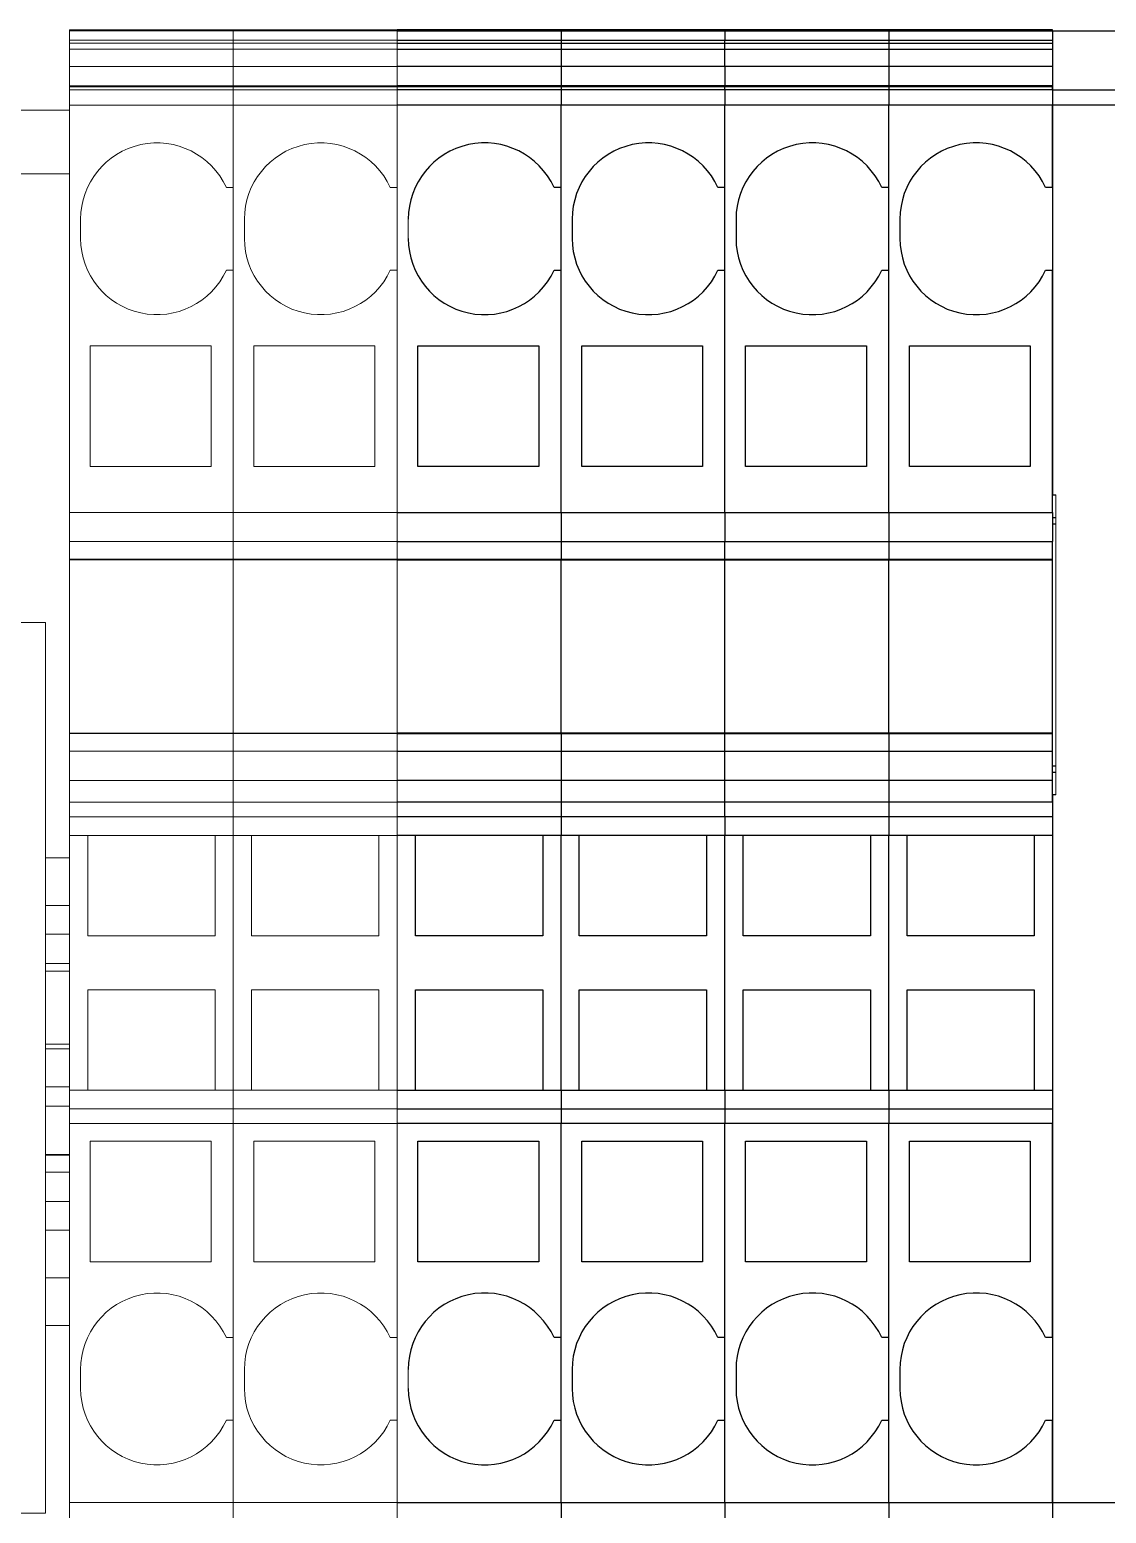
# Model space of a CAD drawing. Extents: x 4137 to 28680, y 2446 to 6814.
# Drawn here: x 10913.88 to 10947.72, y 4885.59 to 4932.22 of the extents above; entities that cross this region are included whole.
import ezdxf

# ---------------------------------------------------------------- set-up
doc = ezdxf.new("R2010")
doc.units = 0
doc.header["$LTSCALE"] = 0.5
doc.layers.get('0').update_dxf_attribs({"linetype": 'CONTINUOUS'})
doc.layers.add('ARCEER', color=3, linetype='CONTINUOUS')

msp = doc.modelspace()

# ---------------------------------------------------------------- linework, layer by layer
at = {"color": 7, "linetype": 'Continuous', "lineweight": 15}
for p, q in [((10920.277, 4932.225), (10915.127, 4932.225)), ((10915.127, 4932.225), (10915.127, 4932.201)), ((10920.277, 4932.225), (10915.127, 4932.225)), ((10915.127, 4932.225), (10915.127, 4932.201)), ((10920.277, 4932.201), (10915.127, 4932.201)), ((10915.127, 4932.201), (10915.127, 4932.191)), ((10920.277, 4932.201), (10915.127, 4932.201)), ((10915.127, 4932.201), (10915.127, 4932.191)), ((10915.127, 4932.191), (10920.277, 4932.191)), ((10915.127, 4932.191), (10915.127, 4931.894)), ((10915.127, 4932.191), (10920.277, 4932.191)), ((10915.127, 4932.191), (10915.127, 4931.894)), ((10925.427, 4932.225), (10920.277, 4932.225)), ((10920.277, 4932.225), (10920.277, 4932.201)), ((10925.427, 4932.225), (10920.277, 4932.225)), ((10920.277, 4932.225), (10920.277, 4932.201)), ((10925.427, 4932.201), (10920.277, 4932.201)), ((10920.277, 4932.201), (10920.277, 4932.191)), ((10925.427, 4932.201), (10920.277, 4932.201)), ((10920.277, 4932.201), (10920.277, 4932.191)), ((10920.277, 4932.191), (10925.427, 4932.191)), ((10920.277, 4932.191), (10920.277, 4931.894)), ((10920.277, 4932.191), (10925.427, 4932.191)), ((10920.277, 4932.191), (10920.277, 4931.894)), ((10925.427, 4932.201), (10925.427, 4932.225)), ((10925.427, 4932.201), (10925.427, 4932.225)), ((10925.427, 4932.191), (10925.427, 4932.201)), ((10925.427, 4932.191), (10925.427, 4932.201)), ((10925.427, 4932.191), (10925.427, 4931.894)), ((10925.427, 4932.191), (10925.427, 4931.894)), ((10915.127, 4931.894), (10920.277, 4931.894)), ((10915.127, 4931.894), (10915.127, 4931.803)), ((10915.127, 4931.894), (10920.277, 4931.894)), ((10915.127, 4931.894), (10915.127, 4931.803)), ((10915.127, 4931.803), (10920.277, 4931.803)), ((10915.127, 4931.803), (10915.127, 4931.614)), ((10915.127, 4931.803), (10920.277, 4931.803)), ((10915.127, 4931.803), (10915.127, 4931.614)), ((10915.127, 4931.614), (10920.277, 4931.614)), ((10915.127, 4931.614), (10915.127, 4931.072)), ((10915.127, 4931.614), (10920.277, 4931.614)), ((10915.127, 4931.614), (10915.127, 4931.072)), ((10920.277, 4931.894), (10925.427, 4931.894)), ((10920.277, 4931.894), (10920.277, 4931.803)), ((10920.277, 4931.894), (10925.427, 4931.894)), ((10920.277, 4931.894), (10920.277, 4931.803)), ((10920.277, 4931.803), (10925.427, 4931.803)), ((10920.277, 4931.803), (10920.277, 4931.614)), ((10920.277, 4931.803), (10925.427, 4931.803)), ((10920.277, 4931.803), (10920.277, 4931.614)), ((10920.277, 4931.614), (10925.427, 4931.614)), ((10920.277, 4931.614), (10920.277, 4931.072)), ((10920.277, 4931.614), (10925.427, 4931.614)), ((10920.277, 4931.614), (10920.277, 4931.072)), ((10925.427, 4931.803), (10925.427, 4931.894)), ((10925.427, 4931.803), (10925.427, 4931.894)), ((10925.427, 4931.614), (10925.427, 4931.803)), ((10925.427, 4931.614), (10925.427, 4931.803)), ((10925.427, 4931.072), (10925.427, 4931.614)), ((10925.427, 4931.072), (10925.427, 4931.614)), ((10920.277, 4931.072), (10915.127, 4931.072)), ((10915.127, 4931.072), (10915.127, 4930.459)), ((10920.277, 4931.072), (10915.127, 4931.072)), ((10915.127, 4931.072), (10915.127, 4930.459)), ((10925.427, 4931.072), (10920.277, 4931.072)), ((10920.277, 4931.072), (10920.277, 4930.459)), ((10925.427, 4931.072), (10920.277, 4931.072)), ((10920.277, 4931.072), (10920.277, 4930.459)), ((10925.427, 4931.072), (10925.427, 4930.459)), ((10925.427, 4931.072), (10925.427, 4930.459)), ((10920.277, 4930.459), (10915.127, 4930.459)), ((10915.127, 4930.442), (10915.127, 4930.459)), ((10920.277, 4930.459), (10915.127, 4930.459)), ((10915.127, 4930.442), (10915.127, 4930.459)), ((10920.277, 4930.442), (10915.127, 4930.442)), ((10915.127, 4930.442), (10915.127, 4930.429)), ((10920.277, 4930.442), (10915.127, 4930.442)), ((10915.127, 4930.442), (10915.127, 4930.429)), ((10920.277, 4930.429), (10915.127, 4930.429)), ((10915.127, 4930.429), (10915.127, 4930.33)), ((10920.277, 4930.429), (10915.127, 4930.429)), ((10915.127, 4930.429), (10915.127, 4930.33)), ((10920.277, 4930.33), (10915.127, 4930.33)), ((10915.127, 4930.33), (10915.127, 4929.847)), ((10920.277, 4930.33), (10915.127, 4930.33)), ((10915.127, 4930.33), (10915.127, 4929.847)), ((10925.427, 4930.459), (10920.277, 4930.459)), ((10920.277, 4930.442), (10920.277, 4930.459)), ((10925.427, 4930.459), (10920.277, 4930.459)), ((10920.277, 4930.442), (10920.277, 4930.459)), ((10925.427, 4930.442), (10920.277, 4930.442)), ((10920.277, 4930.442), (10920.277, 4930.429)), ((10925.427, 4930.442), (10920.277, 4930.442)), ((10920.277, 4930.442), (10920.277, 4930.429)), ((10925.427, 4930.429), (10920.277, 4930.429)), ((10920.277, 4930.429), (10920.277, 4930.33)), ((10925.427, 4930.429), (10920.277, 4930.429)), ((10920.277, 4930.429), (10920.277, 4930.33)), ((10925.427, 4930.33), (10920.277, 4930.33)), ((10920.277, 4930.33), (10920.277, 4929.847)), ((10925.427, 4930.33), (10920.277, 4930.33)), ((10920.277, 4930.33), (10920.277, 4929.847)), ((10925.427, 4930.442), (10925.427, 4930.459)), ((10925.427, 4930.442), (10925.427, 4930.459)), ((10925.427, 4930.429), (10925.427, 4930.442)), ((10925.427, 4930.429), (10925.427, 4930.442)), ((10925.427, 4930.33), (10925.427, 4930.429)), ((10925.427, 4930.33), (10925.427, 4930.429)), ((10925.427, 4930.33), (10925.427, 4929.847)), ((10925.427, 4930.33), (10925.427, 4929.847)), ((10915.127, 4917.053), (10915.127, 4929.847)), ((10920.277, 4929.847), (10915.127, 4929.847)), ((10915.127, 4917.053), (10915.127, 4929.847)), ((10920.277, 4929.847), (10915.127, 4929.847)), ((10920.277, 4917.053), (10920.277, 4929.847)), ((10925.427, 4929.847), (10920.277, 4929.847)), ((10920.277, 4927.266), (10920.277, 4929.847)), ((10920.277, 4917.053), (10920.277, 4929.847)), ((10925.427, 4929.847), (10920.277, 4929.847)), ((10920.277, 4927.266), (10920.277, 4929.847)), ((10925.427, 4927.266), (10925.427, 4929.847)), ((10925.427, 4917.053), (10925.427, 4929.847)), ((10925.427, 4927.266), (10925.427, 4929.847)), ((10925.427, 4917.053), (10925.427, 4929.847)), ((10905.627, 4929.691), (10915.127, 4929.691)), ((10905.627, 4929.691), (10915.127, 4929.691)), ((10905.627, 4927.691), (10915.127, 4927.691)), ((10905.627, 4927.691), (10915.127, 4927.691)), ((10920.277, 4927.266), (10920.058, 4927.266)), ((10920.277, 4927.266), (10920.058, 4927.266)), ((10925.427, 4927.266), (10925.208, 4927.266)), ((10925.427, 4927.266), (10925.208, 4927.266)), ((10915.477, 4926.266), (10915.477, 4925.666)), ((10915.477, 4926.266), (10915.477, 4925.666)), ((10920.627, 4926.266), (10920.627, 4925.666)), ((10920.627, 4926.266), (10920.627, 4925.666)), ((10925.777, 4926.266), (10925.777, 4925.666)), ((10925.777, 4926.266), (10925.777, 4925.666)), ((10920.058, 4924.666), (10920.277, 4924.666)), ((10920.058, 4924.666), (10920.277, 4924.666)), ((10920.277, 4917.053), (10920.277, 4924.666)), ((10920.277, 4917.053), (10920.277, 4924.666)), ((10925.208, 4924.666), (10925.427, 4924.666)), ((10925.208, 4924.666), (10925.427, 4924.666)), ((10925.427, 4917.053), (10925.427, 4924.666)), ((10925.427, 4917.053), (10925.427, 4924.666)), ((10915.777, 4918.491), (10915.777, 4922.291)), ((10915.777, 4922.291), (10919.577, 4922.291)), ((10915.777, 4918.491), (10915.777, 4922.291)), ((10915.777, 4922.291), (10919.577, 4922.291)), ((10919.577, 4922.291), (10919.577, 4918.491)), ((10919.577, 4922.291), (10919.577, 4918.491)), ((10920.927, 4918.491), (10920.927, 4922.291)), ((10920.927, 4922.291), (10924.727, 4922.291)), ((10920.927, 4918.491), (10920.927, 4922.291)), ((10920.927, 4922.291), (10924.727, 4922.291)), ((10924.727, 4922.291), (10924.727, 4918.491)), ((10924.727, 4922.291), (10924.727, 4918.491)), ((10919.577, 4918.491), (10915.777, 4918.491)), ((10919.577, 4918.491), (10915.777, 4918.491)), ((10924.727, 4918.491), (10920.927, 4918.491)), ((10924.727, 4918.491), (10920.927, 4918.491)), ((10946.127, 4917.609), (10946.127, 4908.172)), ((10946.127, 4917.609), (10946.127, 4908.172)), ((10915.127, 4917.053), (10920.277, 4917.053)), ((10915.127, 4917.053), (10915.127, 4916.138)), ((10915.127, 4917.053), (10920.277, 4917.053)), ((10915.127, 4917.053), (10915.127, 4916.138)), ((10920.277, 4917.053), (10925.427, 4917.053)), ((10920.277, 4917.053), (10920.277, 4916.138)), ((10920.277, 4917.053), (10925.427, 4917.053)), ((10920.277, 4917.053), (10920.277, 4916.138)), ((10925.427, 4917.053), (10925.427, 4916.138)), ((10925.427, 4917.053), (10925.427, 4916.138)), ((10915.127, 4916.138), (10920.277, 4916.138)), ((10915.127, 4916.138), (10915.127, 4915.58)), ((10915.127, 4916.138), (10920.277, 4916.138)), ((10915.127, 4916.138), (10915.127, 4915.58)), ((10920.277, 4916.138), (10925.427, 4916.138)), ((10920.277, 4916.138), (10920.277, 4915.58)), ((10920.277, 4916.138), (10925.427, 4916.138)), ((10920.277, 4916.138), (10920.277, 4915.58)), ((10925.427, 4915.58), (10925.427, 4916.138)), ((10925.427, 4915.58), (10925.427, 4916.138)), ((10915.127, 4915.58), (10920.277, 4915.58)), ((10915.127, 4915.58), (10915.127, 4915.566)), ((10915.127, 4915.58), (10920.277, 4915.58)), ((10915.127, 4915.58), (10915.127, 4915.566)), ((10915.127, 4915.566), (10920.277, 4915.566)), ((10915.127, 4910.116), (10915.127, 4915.566)), ((10915.127, 4915.566), (10920.277, 4915.566)), ((10915.127, 4910.116), (10915.127, 4915.566)), ((10920.277, 4915.58), (10925.427, 4915.58)), ((10920.277, 4915.58), (10920.277, 4915.566)), ((10920.277, 4915.58), (10925.427, 4915.58)), ((10920.277, 4915.58), (10920.277, 4915.566)), ((10920.277, 4915.566), (10925.427, 4915.566)), ((10920.277, 4910.116), (10920.277, 4915.566)), ((10920.277, 4915.566), (10925.427, 4915.566)), ((10920.277, 4910.116), (10920.277, 4915.566)), ((10925.427, 4915.566), (10925.427, 4915.58)), ((10925.427, 4915.566), (10925.427, 4915.58)), ((10925.427, 4910.116), (10925.427, 4915.566)), ((10925.427, 4910.116), (10925.427, 4915.566)), ((10914.377, 4913.591), (10906.377, 4913.591)), ((10914.377, 4913.591), (10906.377, 4913.591)), ((10914.377, 4885.591), (10914.377, 4913.591)), ((10914.377, 4885.591), (10914.377, 4913.591)), ((10920.277, 4910.116), (10915.127, 4910.116)), ((10915.127, 4910.116), (10915.127, 4910.101)), ((10920.277, 4910.116), (10915.127, 4910.116)), ((10915.127, 4910.116), (10915.127, 4910.101)), ((10915.127, 4910.101), (10920.277, 4910.101)), ((10915.127, 4910.101), (10915.127, 4909.544)), ((10915.127, 4910.101), (10920.277, 4910.101)), ((10915.127, 4910.101), (10915.127, 4909.544)), ((10925.427, 4910.116), (10920.277, 4910.116)), ((10920.277, 4910.116), (10920.277, 4910.101)), ((10925.427, 4910.116), (10920.277, 4910.116)), ((10920.277, 4910.116), (10920.277, 4910.101)), ((10920.277, 4910.101), (10925.427, 4910.101)), ((10920.277, 4910.101), (10920.277, 4909.544)), ((10920.277, 4910.101), (10925.427, 4910.101)), ((10920.277, 4910.101), (10920.277, 4909.544)), ((10925.427, 4910.101), (10925.427, 4910.116)), ((10925.427, 4910.101), (10925.427, 4910.116)), ((10925.427, 4909.544), (10925.427, 4910.101)), ((10925.427, 4909.544), (10925.427, 4910.101)), ((10915.127, 4909.544), (10920.277, 4909.544)), ((10915.127, 4909.544), (10915.127, 4908.628)), ((10915.127, 4909.544), (10920.277, 4909.544)), ((10915.127, 4909.544), (10915.127, 4908.628)), ((10920.277, 4909.544), (10925.427, 4909.544)), ((10920.277, 4909.544), (10920.277, 4908.628)), ((10920.277, 4909.544), (10925.427, 4909.544)), ((10920.277, 4909.544), (10920.277, 4908.628)), ((10925.427, 4908.628), (10925.427, 4909.544)), ((10925.427, 4908.628), (10925.427, 4909.544)), ((10920.277, 4908.628), (10915.127, 4908.628)), ((10915.127, 4908.628), (10915.127, 4907.941)), ((10920.277, 4908.628), (10915.127, 4908.628)), ((10915.127, 4908.628), (10915.127, 4907.941)), ((10925.427, 4908.628), (10920.277, 4908.628)), ((10920.277, 4908.628), (10920.277, 4907.941)), ((10925.427, 4908.628), (10920.277, 4908.628)), ((10920.277, 4908.628), (10920.277, 4907.941)), ((10925.427, 4907.941), (10925.427, 4908.628)), ((10925.427, 4907.941), (10925.427, 4908.628)), ((10920.277, 4907.941), (10915.127, 4907.941)), ((10915.127, 4907.941), (10915.127, 4907.48)), ((10920.277, 4907.941), (10915.127, 4907.941)), ((10915.127, 4907.941), (10915.127, 4907.48)), ((10925.427, 4907.941), (10920.277, 4907.941)), ((10920.277, 4907.941), (10920.277, 4907.48)), ((10925.427, 4907.941), (10920.277, 4907.941)), ((10920.277, 4907.941), (10920.277, 4907.48)), ((10925.427, 4907.48), (10925.427, 4907.941)), ((10925.427, 4907.48), (10925.427, 4907.941)), ((10920.277, 4907.48), (10915.127, 4907.48)), ((10915.127, 4907.48), (10915.127, 4906.891)), ((10920.277, 4907.48), (10915.127, 4907.48)), ((10915.127, 4907.48), (10915.127, 4906.891)), ((10925.427, 4907.48), (10920.277, 4907.48)), ((10920.277, 4907.48), (10920.277, 4906.891)), ((10925.427, 4907.48), (10920.277, 4907.48)), ((10920.277, 4907.48), (10920.277, 4906.891)), ((10925.427, 4907.48), (10925.427, 4906.891)), ((10925.427, 4907.48), (10925.427, 4906.891)), ((10920.277, 4906.891), (10915.127, 4906.891)), ((10915.127, 4906.044), (10915.127, 4906.891)), ((10920.277, 4906.891), (10915.127, 4906.891)), ((10915.127, 4906.044), (10915.127, 4906.891)), ((10915.702, 4903.741), (10915.702, 4906.891)), ((10915.702, 4903.741), (10915.702, 4906.891)), ((10919.702, 4906.891), (10919.702, 4903.741)), ((10919.702, 4906.891), (10919.702, 4903.741)), ((10925.427, 4906.891), (10920.277, 4906.891)), ((10920.277, 4898.891), (10920.277, 4906.891)), ((10925.427, 4906.891), (10920.277, 4906.891)), ((10920.277, 4898.891), (10920.277, 4906.891)), ((10920.852, 4903.741), (10920.852, 4906.891)), ((10920.852, 4903.741), (10920.852, 4906.891)), ((10924.852, 4906.891), (10924.852, 4903.741)), ((10924.852, 4906.891), (10924.852, 4903.741)), ((10925.427, 4898.891), (10925.427, 4906.891)), ((10925.427, 4898.891), (10925.427, 4906.891)), ((10915.127, 4906.191), (10914.377, 4906.191)), ((10915.127, 4906.191), (10914.377, 4906.191)), ((10915.127, 4904.691), (10915.127, 4906.044)), ((10915.127, 4904.691), (10915.127, 4906.044)), ((10914.377, 4904.691), (10915.127, 4904.691)), ((10914.377, 4904.691), (10915.127, 4904.691)), ((10915.127, 4903.791), (10915.127, 4904.691)), ((10915.127, 4903.791), (10915.127, 4904.691)), ((10919.702, 4903.741), (10915.702, 4903.741)), ((10919.702, 4903.741), (10915.702, 4903.741)), ((10924.852, 4903.741), (10920.852, 4903.741)), ((10924.852, 4903.741), (10920.852, 4903.741)), ((10915.127, 4902.87), (10915.127, 4902.634)), ((10915.127, 4902.87), (10915.127, 4902.634)), ((10915.127, 4902.634), (10914.377, 4902.634)), ((10915.127, 4902.634), (10914.377, 4902.634)), ((10915.127, 4900.341), (10915.127, 4902.634)), ((10915.127, 4900.341), (10915.127, 4902.634)), ((10915.702, 4902.041), (10919.702, 4902.041)), ((10915.702, 4898.891), (10915.702, 4902.041)), ((10915.702, 4902.041), (10919.702, 4902.041)), ((10915.702, 4898.891), (10915.702, 4902.041)), ((10919.702, 4902.041), (10919.702, 4898.891)), ((10919.702, 4902.041), (10919.702, 4898.891)), ((10920.852, 4898.891), (10920.852, 4902.041)), ((10920.852, 4902.041), (10924.852, 4902.041)), ((10920.852, 4898.891), (10920.852, 4902.041)), ((10920.852, 4902.041), (10924.852, 4902.041)), ((10924.852, 4902.041), (10924.852, 4898.891)), ((10924.852, 4902.041), (10924.852, 4898.891)), ((10915.127, 4900.341), (10915.127, 4900.191)), ((10915.127, 4900.341), (10915.127, 4900.191)), ((10914.377, 4900.191), (10915.127, 4900.191)), ((10914.377, 4900.191), (10915.127, 4900.191)), ((10915.127, 4898.991), (10915.127, 4900.191)), ((10915.127, 4898.991), (10915.127, 4900.191)), ((10915.127, 4898.991), (10914.377, 4898.991)), ((10915.127, 4898.991), (10914.377, 4898.991)), ((10915.127, 4898.891), (10920.277, 4898.891)), ((10915.127, 4898.891), (10915.127, 4898.301)), ((10915.127, 4898.891), (10920.277, 4898.891)), ((10915.127, 4898.891), (10915.127, 4898.301)), ((10920.277, 4898.891), (10925.427, 4898.891)), ((10920.277, 4898.891), (10920.277, 4898.301)), ((10920.277, 4898.891), (10925.427, 4898.891)), ((10920.277, 4898.891), (10920.277, 4898.301)), ((10925.427, 4898.891), (10925.427, 4898.301)), ((10925.427, 4898.891), (10925.427, 4898.301)), ((10915.127, 4898.391), (10914.377, 4898.391)), ((10915.127, 4898.391), (10914.377, 4898.391)), ((10915.127, 4898.301), (10920.277, 4898.301)), ((10915.127, 4898.301), (10915.127, 4897.841)), ((10915.127, 4898.301), (10920.277, 4898.301)), ((10915.127, 4898.301), (10915.127, 4897.841)), ((10920.277, 4898.301), (10925.427, 4898.301)), ((10920.277, 4898.301), (10920.277, 4897.841)), ((10920.277, 4898.301), (10925.427, 4898.301)), ((10920.277, 4898.301), (10920.277, 4897.841)), ((10925.427, 4898.301), (10925.427, 4897.841)), ((10925.427, 4898.301), (10925.427, 4897.841)), ((10915.127, 4895.705), (10915.127, 4897.841)), ((10920.277, 4897.841), (10915.127, 4897.841)), ((10915.127, 4895.705), (10915.127, 4897.841)), ((10920.277, 4897.841), (10915.127, 4897.841)), ((10920.277, 4885.934), (10920.277, 4897.841)), ((10925.427, 4897.841), (10920.277, 4897.841)), ((10920.277, 4891.116), (10920.277, 4897.841)), ((10920.277, 4885.934), (10920.277, 4897.841)), ((10925.427, 4897.841), (10920.277, 4897.841)), ((10920.277, 4891.116), (10920.277, 4897.841)), ((10925.427, 4891.116), (10925.427, 4897.841)), ((10925.427, 4885.934), (10925.427, 4897.841)), ((10925.427, 4891.116), (10925.427, 4897.841)), ((10925.427, 4885.934), (10925.427, 4897.841)), ((10915.777, 4897.291), (10919.577, 4897.291)), ((10915.777, 4893.491), (10915.777, 4897.291)), ((10915.777, 4897.291), (10919.577, 4897.291)), ((10915.777, 4893.491), (10915.777, 4897.291)), ((10919.577, 4897.291), (10919.577, 4893.491)), ((10919.577, 4897.291), (10919.577, 4893.491)), ((10920.927, 4897.291), (10924.727, 4897.291)), ((10920.927, 4893.491), (10920.927, 4897.291)), ((10920.927, 4897.291), (10924.727, 4897.291)), ((10920.927, 4893.491), (10920.927, 4897.291)), ((10924.727, 4897.291), (10924.727, 4893.491)), ((10924.727, 4897.291), (10924.727, 4893.491)), ((10915.127, 4896.866), (10914.377, 4896.866)), ((10915.127, 4896.866), (10914.377, 4896.866)), ((10915.127, 4894.491), (10915.127, 4895.391)), ((10915.127, 4894.491), (10915.127, 4895.391)), ((10915.127, 4894.491), (10914.377, 4894.491)), ((10915.127, 4894.491), (10914.377, 4894.491)), ((10915.127, 4885.934), (10915.127, 4894.491)), ((10915.127, 4885.934), (10915.127, 4894.491)), ((10919.577, 4893.491), (10915.777, 4893.491)), ((10919.577, 4893.491), (10915.777, 4893.491)), ((10924.727, 4893.491), (10920.927, 4893.491)), ((10924.727, 4893.491), (10920.927, 4893.491)), ((10914.377, 4892.991), (10915.127, 4892.991)), ((10914.377, 4892.991), (10915.127, 4892.991)), ((10920.277, 4891.116), (10920.058, 4891.116)), ((10920.277, 4891.116), (10920.058, 4891.116)), ((10925.427, 4891.116), (10925.208, 4891.116)), ((10925.427, 4891.116), (10925.208, 4891.116)), ((10915.477, 4890.116), (10915.477, 4889.516)), ((10915.477, 4890.116), (10915.477, 4889.516)), ((10920.627, 4890.116), (10920.627, 4889.516)), ((10920.627, 4890.116), (10920.627, 4889.516)), ((10925.777, 4890.116), (10925.777, 4889.516)), ((10925.777, 4890.116), (10925.777, 4889.516)), ((10920.058, 4888.516), (10920.277, 4888.516)), ((10920.058, 4888.516), (10920.277, 4888.516)), ((10920.277, 4885.934), (10920.277, 4888.516)), ((10920.277, 4885.934), (10920.277, 4888.516)), ((10925.208, 4888.516), (10925.427, 4888.516)), ((10925.208, 4888.516), (10925.427, 4888.516)), ((10925.427, 4885.934), (10925.427, 4888.516)), ((10925.427, 4885.934), (10925.427, 4888.516)), ((10915.127, 4885.934), (10920.277, 4885.934)), ((10915.127, 4885.934), (10915.127, 4885.452)), ((10915.127, 4885.934), (10920.277, 4885.934)), ((10915.127, 4885.934), (10915.127, 4885.452)), ((10920.277, 4885.934), (10925.427, 4885.934)), ((10920.277, 4885.934), (10920.277, 4885.452)), ((10920.277, 4885.934), (10925.427, 4885.934)), ((10920.277, 4885.934), (10920.277, 4885.452)), ((10925.427, 4885.934), (10925.427, 4885.452)), ((10925.427, 4885.934), (10925.427, 4885.452)), ((10906.377, 4885.591), (10914.377, 4885.591)), ((10906.377, 4885.591), (10914.377, 4885.591))]:
    msp.add_line(p, q, dxfattribs=at)
at = {"color": 8, "linetype": 'Continuous', "lineweight": 15}
for p, q in [((10914.377, 4903.791), (10915.127, 4903.791)), ((10914.377, 4903.791), (10915.127, 4903.791)), ((10915.127, 4902.87), (10914.377, 4902.87)), ((10915.127, 4902.87), (10914.377, 4902.87)), ((10914.377, 4900.341), (10915.127, 4900.341)), ((10914.377, 4900.341), (10915.127, 4900.341)), ((10914.377, 4896.852), (10915.127, 4896.852)), ((10914.377, 4896.852), (10915.127, 4896.852)), ((10915.127, 4896.311), (10914.377, 4896.311)), ((10915.127, 4896.311), (10914.377, 4896.311)), ((10915.127, 4895.391), (10914.377, 4895.391)), ((10915.127, 4895.391), (10914.377, 4895.391)), ((10914.377, 4891.491), (10915.127, 4891.491)), ((10914.377, 4891.491), (10915.127, 4891.491))]:
    msp.add_line(p, q, dxfattribs=at)
at = {"color": 7, "linetype": 'Continuous', "lineweight": 15, "flags": 128}
for points in [[(10915.127, 4902.87), (10915.127, 4902.937), (10915.127, 4903.021), (10915.127, 4903.123), (10915.127, 4903.238), (10915.127, 4903.366), (10915.127, 4903.502), (10915.127, 4903.645), (10915.127, 4903.791)], [(10915.127, 4902.87), (10915.127, 4902.937), (10915.127, 4903.021), (10915.127, 4903.123), (10915.127, 4903.238), (10915.127, 4903.366), (10915.127, 4903.502), (10915.127, 4903.645), (10915.127, 4903.791)], [(10915.127, 4898.891), (10915.127, 4898.903), (10915.127, 4898.968), (10915.127, 4898.991)], [(10915.127, 4898.891), (10915.127, 4898.903), (10915.127, 4898.968), (10915.127, 4898.991)], [(10915.127, 4895.391), (10915.127, 4895.536), (10915.127, 4895.679), (10915.127, 4895.705)], [(10915.127, 4895.391), (10915.127, 4895.536), (10915.127, 4895.679), (10915.127, 4895.705)]]:
    msp.add_lwpolyline(points, dxfattribs=at)
at = {"color": 7, "linetype": 'Continuous', "lineweight": 15}
for centre, start, end in [((10917.877, 4926.266), 24.6243, 179.9999), ((10917.877, 4926.266), 24.6243, 179.9999), ((10923.027, 4926.266), 24.6243, 179.9999), ((10923.027, 4926.266), 24.6243, 179.9999), ((10917.877, 4925.666), 179.9999, 335.3757), ((10917.877, 4925.666), 179.9999, 335.3757), ((10923.027, 4925.666), 179.9999, 335.3757), ((10923.027, 4925.666), 179.9999, 335.3757), ((10917.877, 4890.116), 24.6243, 180.0001), ((10917.877, 4890.116), 24.6243, 180.0001), ((10923.027, 4890.116), 24.6243, 180.0001), ((10923.027, 4890.116), 24.6243, 180.0001), ((10917.877, 4889.516), 180.0001, 335.3757), ((10917.877, 4889.516), 180.0001, 335.3757), ((10923.027, 4889.516), 180.0001, 335.3757), ((10923.027, 4889.516), 180.0001, 335.3757)]:
    msp.add_arc(centre, 2.4, start, end, dxfattribs=at)
at = {"layer": 'ARCEER'}
for p, q in [((10930.577, 4932.225), (10925.427, 4932.225)), ((10930.577, 4932.225), (10925.427, 4932.225)), ((10930.577, 4932.201), (10925.427, 4932.201)), ((10930.577, 4932.201), (10925.427, 4932.201)), ((10925.427, 4932.191), (10930.577, 4932.191)), ((10925.427, 4932.191), (10930.577, 4932.191)), ((10935.727, 4932.225), (10930.577, 4932.225)), ((10930.577, 4932.225), (10930.577, 4932.201)), ((10935.727, 4932.225), (10930.577, 4932.225)), ((10930.577, 4932.225), (10930.577, 4932.201)), ((10935.727, 4932.201), (10930.577, 4932.201)), ((10930.577, 4932.201), (10930.577, 4932.191)), ((10935.727, 4932.201), (10930.577, 4932.201)), ((10930.577, 4932.201), (10930.577, 4932.191)), ((10930.577, 4932.191), (10935.727, 4932.191)), ((10930.577, 4932.191), (10930.577, 4931.894)), ((10930.577, 4932.191), (10935.727, 4932.191)), ((10930.577, 4932.191), (10930.577, 4931.894)), ((10940.877, 4932.225), (10935.727, 4932.225)), ((10935.727, 4932.201), (10935.727, 4932.225)), ((10940.877, 4932.225), (10935.727, 4932.225)), ((10935.727, 4932.201), (10935.727, 4932.225)), ((10935.727, 4932.191), (10935.727, 4932.201)), ((10940.877, 4932.201), (10935.727, 4932.201)), ((10935.727, 4932.191), (10935.727, 4932.201)), ((10940.877, 4932.201), (10935.727, 4932.201)), ((10935.727, 4932.191), (10935.727, 4931.894)), ((10935.727, 4932.191), (10940.877, 4932.191)), ((10935.727, 4932.191), (10935.727, 4931.894)), ((10935.727, 4932.191), (10940.877, 4932.191)), ((10946.027, 4932.225), (10940.877, 4932.225)), ((10940.877, 4932.225), (10940.877, 4932.201)), ((10946.027, 4932.225), (10940.877, 4932.225)), ((10940.877, 4932.225), (10940.877, 4932.201)), ((10946.027, 4932.201), (10940.877, 4932.201)), ((10940.877, 4932.201), (10940.877, 4932.191)), ((10946.027, 4932.201), (10940.877, 4932.201)), ((10940.877, 4932.201), (10940.877, 4932.191)), ((10940.877, 4932.191), (10946.027, 4932.191)), ((10940.877, 4932.191), (10940.877, 4931.894)), ((10940.877, 4932.191), (10946.027, 4932.191)), ((10940.877, 4932.191), (10940.877, 4931.894)), ((10946.027, 4932.201), (10946.027, 4932.225)), ((10946.027, 4932.201), (10946.027, 4932.225)), ((10946.027, 4932.191), (10946.027, 4932.201)), ((10946.027, 4932.191), (10946.027, 4932.201)), ((10946.027, 4932.191), (10948.227, 4932.191)), ((10946.027, 4932.191), (10946.027, 4932.174)), ((10946.027, 4932.191), (10948.227, 4932.191)), ((10946.027, 4932.191), (10946.027, 4932.174)), ((10948.227, 4932.174), (10946.027, 4932.174)), ((10946.027, 4932.174), (10946.027, 4930.33)), ((10948.227, 4932.174), (10946.027, 4932.174)), ((10946.027, 4932.174), (10946.027, 4930.33)), ((10925.427, 4931.894), (10930.577, 4931.894)), ((10925.427, 4931.894), (10930.577, 4931.894)), ((10925.427, 4931.803), (10930.577, 4931.803)), ((10925.427, 4931.803), (10930.577, 4931.803)), ((10925.427, 4931.614), (10930.577, 4931.614)), ((10925.427, 4931.614), (10930.577, 4931.614)), ((10930.577, 4931.894), (10935.727, 4931.894)), ((10930.577, 4931.894), (10930.577, 4931.803)), ((10930.577, 4931.894), (10935.727, 4931.894)), ((10930.577, 4931.894), (10930.577, 4931.803)), ((10930.577, 4931.803), (10935.727, 4931.803)), ((10930.577, 4931.803), (10930.577, 4931.614)), ((10930.577, 4931.803), (10935.727, 4931.803)), ((10930.577, 4931.803), (10930.577, 4931.614)), ((10930.577, 4931.614), (10935.727, 4931.614)), ((10930.577, 4931.614), (10930.577, 4931.072)), ((10930.577, 4931.614), (10935.727, 4931.614)), ((10930.577, 4931.614), (10930.577, 4931.072)), ((10935.727, 4931.803), (10935.727, 4931.894)), ((10935.727, 4931.894), (10940.877, 4931.894)), ((10935.727, 4931.803), (10935.727, 4931.894)), ((10935.727, 4931.894), (10940.877, 4931.894)), ((10935.727, 4931.614), (10935.727, 4931.803)), ((10935.727, 4931.803), (10940.877, 4931.803)), ((10935.727, 4931.614), (10935.727, 4931.803)), ((10935.727, 4931.803), (10940.877, 4931.803)), ((10935.727, 4931.614), (10940.877, 4931.614)), ((10935.727, 4931.072), (10935.727, 4931.614)), ((10935.727, 4931.614), (10940.877, 4931.614)), ((10935.727, 4931.072), (10935.727, 4931.614)), ((10940.877, 4931.894), (10946.027, 4931.894)), ((10940.877, 4931.894), (10940.877, 4931.803)), ((10940.877, 4931.894), (10946.027, 4931.894)), ((10940.877, 4931.894), (10940.877, 4931.803)), ((10940.877, 4931.803), (10946.027, 4931.803)), ((10940.877, 4931.803), (10940.877, 4931.614)), ((10940.877, 4931.803), (10946.027, 4931.803)), ((10940.877, 4931.803), (10940.877, 4931.614)), ((10940.877, 4931.614), (10946.027, 4931.614)), ((10940.877, 4931.614), (10940.877, 4931.072)), ((10940.877, 4931.614), (10946.027, 4931.614)), ((10940.877, 4931.614), (10940.877, 4931.072)), ((10930.577, 4931.072), (10925.427, 4931.072)), ((10930.577, 4931.072), (10925.427, 4931.072)), ((10935.727, 4931.072), (10930.577, 4931.072)), ((10930.577, 4931.072), (10930.577, 4930.459)), ((10935.727, 4931.072), (10930.577, 4931.072)), ((10930.577, 4931.072), (10930.577, 4930.459)), ((10935.727, 4931.072), (10935.727, 4930.459)), ((10940.877, 4931.072), (10935.727, 4931.072)), ((10935.727, 4931.072), (10935.727, 4930.459)), ((10940.877, 4931.072), (10935.727, 4931.072)), ((10946.027, 4931.072), (10940.877, 4931.072)), ((10940.877, 4931.072), (10940.877, 4930.459)), ((10946.027, 4931.072), (10940.877, 4931.072)), ((10940.877, 4931.072), (10940.877, 4930.459)), ((10930.577, 4930.459), (10925.427, 4930.459)), ((10930.577, 4930.459), (10925.427, 4930.459)), ((10930.577, 4930.442), (10925.427, 4930.442)), ((10930.577, 4930.442), (10925.427, 4930.442)), ((10930.577, 4930.429), (10925.427, 4930.429)), ((10930.577, 4930.429), (10925.427, 4930.429)), ((10930.577, 4930.33), (10925.427, 4930.33)), ((10930.577, 4930.33), (10925.427, 4930.33)), ((10935.727, 4930.459), (10930.577, 4930.459)), ((10930.577, 4930.442), (10930.577, 4930.459)), ((10935.727, 4930.459), (10930.577, 4930.459)), ((10930.577, 4930.442), (10930.577, 4930.459)), ((10935.727, 4930.442), (10930.577, 4930.442)), ((10930.577, 4930.442), (10930.577, 4930.429)), ((10935.727, 4930.442), (10930.577, 4930.442)), ((10930.577, 4930.442), (10930.577, 4930.429)), ((10935.727, 4930.429), (10930.577, 4930.429)), ((10930.577, 4930.429), (10930.577, 4930.33)), ((10935.727, 4930.429), (10930.577, 4930.429)), ((10930.577, 4930.429), (10930.577, 4930.33)), ((10935.727, 4930.33), (10930.577, 4930.33)), ((10930.577, 4930.33), (10930.577, 4929.847)), ((10935.727, 4930.33), (10930.577, 4930.33)), ((10930.577, 4930.33), (10930.577, 4929.847)), ((10935.727, 4930.442), (10935.727, 4930.459)), ((10940.877, 4930.459), (10935.727, 4930.459)), ((10935.727, 4930.442), (10935.727, 4930.459)), ((10940.877, 4930.459), (10935.727, 4930.459)), ((10940.877, 4930.442), (10935.727, 4930.442)), ((10935.727, 4930.429), (10935.727, 4930.442)), ((10940.877, 4930.442), (10935.727, 4930.442)), ((10935.727, 4930.429), (10935.727, 4930.442)), ((10935.727, 4930.33), (10935.727, 4930.429)), ((10940.877, 4930.429), (10935.727, 4930.429)), ((10935.727, 4930.33), (10935.727, 4930.429)), ((10940.877, 4930.429), (10935.727, 4930.429)), ((10935.727, 4930.33), (10935.727, 4929.847)), ((10940.877, 4930.33), (10935.727, 4930.33)), ((10935.727, 4930.33), (10935.727, 4929.847)), ((10940.877, 4930.33), (10935.727, 4930.33)), ((10946.027, 4930.459), (10940.877, 4930.459)), ((10940.877, 4930.442), (10940.877, 4930.459)), ((10946.027, 4930.459), (10940.877, 4930.459)), ((10940.877, 4930.442), (10940.877, 4930.459)), ((10946.027, 4930.442), (10940.877, 4930.442)), ((10940.877, 4930.442), (10940.877, 4930.429)), ((10946.027, 4930.442), (10940.877, 4930.442)), ((10940.877, 4930.442), (10940.877, 4930.429)), ((10946.027, 4930.429), (10940.877, 4930.429)), ((10940.877, 4930.429), (10940.877, 4930.33)), ((10946.027, 4930.429), (10940.877, 4930.429)), ((10940.877, 4930.429), (10940.877, 4930.33)), ((10946.027, 4930.33), (10940.877, 4930.33)), ((10940.877, 4930.33), (10940.877, 4929.847)), ((10946.027, 4930.33), (10940.877, 4930.33)), ((10940.877, 4930.33), (10940.877, 4929.847)), ((10946.027, 4930.33), (10946.027, 4930.429)), ((10946.027, 4930.33), (10946.027, 4930.429)), ((10946.027, 4930.33), (10948.227, 4930.33)), ((10946.027, 4930.33), (10946.027, 4929.847)), ((10946.027, 4930.33), (10948.227, 4930.33)), ((10946.027, 4930.33), (10946.027, 4929.847)), ((10930.577, 4929.847), (10925.427, 4929.847)), ((10930.577, 4929.847), (10925.427, 4929.847)), ((10930.577, 4917.053), (10930.577, 4929.847)), ((10935.727, 4929.847), (10930.577, 4929.847)), ((10930.577, 4927.266), (10930.577, 4929.847)), ((10930.577, 4917.053), (10930.577, 4929.847)), ((10935.727, 4929.847), (10930.577, 4929.847)), ((10930.577, 4927.266), (10930.577, 4929.847)), ((10935.727, 4927.266), (10935.727, 4929.847)), ((10935.727, 4917.053), (10935.727, 4929.847)), ((10940.877, 4929.847), (10935.727, 4929.847)), ((10935.727, 4927.266), (10935.727, 4929.847)), ((10935.727, 4917.053), (10935.727, 4929.847)), ((10940.877, 4929.847), (10935.727, 4929.847)), ((10940.877, 4917.053), (10940.877, 4929.847)), ((10946.027, 4929.847), (10940.877, 4929.847)), ((10940.877, 4927.266), (10940.877, 4929.847)), ((10940.877, 4917.053), (10940.877, 4929.847)), ((10946.027, 4929.847), (10940.877, 4929.847)), ((10940.877, 4927.266), (10940.877, 4929.847)), ((10948.227, 4929.847), (10946.027, 4929.847)), ((10946.027, 4929.847), (10946.027, 4917.609)), ((10946.027, 4927.266), (10946.027, 4929.847)), ((10948.227, 4929.847), (10946.027, 4929.847)), ((10946.027, 4929.847), (10946.027, 4917.609)), ((10946.027, 4927.266), (10946.027, 4929.847)), ((10930.577, 4927.266), (10930.358, 4927.266)), ((10930.577, 4927.266), (10930.358, 4927.266)), ((10935.727, 4927.266), (10935.508, 4927.266)), ((10935.727, 4927.266), (10935.508, 4927.266)), ((10940.877, 4927.266), (10940.658, 4927.266)), ((10940.877, 4927.266), (10940.658, 4927.266)), ((10946.027, 4927.266), (10945.808, 4927.266)), ((10946.027, 4927.266), (10945.808, 4927.266)), ((10930.927, 4926.266), (10930.927, 4925.666)), ((10930.927, 4926.266), (10930.927, 4925.666)), ((10936.077, 4926.266), (10936.077, 4925.666)), ((10936.077, 4926.266), (10936.077, 4925.666)), ((10941.227, 4926.266), (10941.227, 4925.666)), ((10941.227, 4926.266), (10941.227, 4925.666)), ((10930.358, 4924.666), (10930.577, 4924.666)), ((10930.358, 4924.666), (10930.577, 4924.666)), ((10930.577, 4917.053), (10930.577, 4924.666)), ((10930.577, 4917.053), (10930.577, 4924.666)), ((10935.508, 4924.666), (10935.727, 4924.666)), ((10935.508, 4924.666), (10935.727, 4924.666)), ((10935.727, 4917.053), (10935.727, 4924.666)), ((10935.727, 4917.053), (10935.727, 4924.666)), ((10940.658, 4924.666), (10940.877, 4924.666)), ((10940.658, 4924.666), (10940.877, 4924.666)), ((10940.877, 4917.053), (10940.877, 4924.666)), ((10940.877, 4917.053), (10940.877, 4924.666)), ((10945.808, 4924.666), (10946.027, 4924.666)), ((10945.808, 4924.666), (10946.027, 4924.666)), ((10946.027, 4917.053), (10946.027, 4924.666)), ((10946.027, 4917.053), (10946.027, 4924.666)), ((10926.077, 4918.491), (10926.077, 4922.291)), ((10926.077, 4922.291), (10929.877, 4922.291)), ((10926.077, 4918.491), (10926.077, 4922.291)), ((10926.077, 4922.291), (10929.877, 4922.291)), ((10929.877, 4922.291), (10929.877, 4918.491)), ((10929.877, 4922.291), (10929.877, 4918.491)), ((10931.227, 4918.491), (10931.227, 4922.291)), ((10931.227, 4922.291), (10935.027, 4922.291)), ((10931.227, 4918.491), (10931.227, 4922.291)), ((10931.227, 4922.291), (10935.027, 4922.291)), ((10935.027, 4922.291), (10935.027, 4918.491)), ((10935.027, 4922.291), (10935.027, 4918.491)), ((10936.377, 4918.491), (10936.377, 4922.291)), ((10936.377, 4922.291), (10940.177, 4922.291)), ((10936.377, 4918.491), (10936.377, 4922.291)), ((10936.377, 4922.291), (10940.177, 4922.291)), ((10940.177, 4922.291), (10940.177, 4918.491)), ((10940.177, 4922.291), (10940.177, 4918.491)), ((10941.527, 4918.491), (10941.527, 4922.291)), ((10941.527, 4922.291), (10945.327, 4922.291)), ((10941.527, 4918.491), (10941.527, 4922.291)), ((10941.527, 4922.291), (10945.327, 4922.291)), ((10945.327, 4922.291), (10945.327, 4918.491)), ((10945.327, 4922.291), (10945.327, 4918.491)), ((10929.877, 4918.491), (10926.077, 4918.491)), ((10929.877, 4918.491), (10926.077, 4918.491)), ((10935.027, 4918.491), (10931.227, 4918.491)), ((10935.027, 4918.491), (10931.227, 4918.491)), ((10940.177, 4918.491), (10936.377, 4918.491)), ((10940.177, 4918.491), (10936.377, 4918.491)), ((10945.327, 4918.491), (10941.527, 4918.491)), ((10945.327, 4918.491), (10941.527, 4918.491)), ((10946.027, 4917.609), (10946.127, 4917.609)), ((10946.027, 4917.609), (10946.127, 4917.609)), ((10925.427, 4917.053), (10930.577, 4917.053)), ((10925.427, 4917.053), (10930.577, 4917.053)), ((10930.577, 4917.053), (10935.727, 4917.053)), ((10930.577, 4917.053), (10930.577, 4916.138)), ((10930.577, 4917.053), (10935.727, 4917.053)), ((10930.577, 4917.053), (10930.577, 4916.138)), ((10935.727, 4917.053), (10935.727, 4916.138)), ((10935.727, 4917.053), (10940.877, 4917.053)), ((10935.727, 4917.053), (10935.727, 4916.138)), ((10935.727, 4917.053), (10940.877, 4917.053)), ((10940.877, 4917.053), (10946.027, 4917.053)), ((10940.877, 4917.053), (10940.877, 4916.138)), ((10940.877, 4917.053), (10946.027, 4917.053)), ((10940.877, 4917.053), (10940.877, 4916.138)), ((10946.027, 4917.053), (10946.027, 4916.138)), ((10946.027, 4917.053), (10946.027, 4916.138)), ((10946.027, 4916.891), (10946.127, 4916.891)), ((10946.027, 4916.891), (10946.127, 4916.891)), ((10946.027, 4916.691), (10946.127, 4916.691)), ((10946.027, 4916.691), (10946.127, 4916.691)), ((10925.427, 4916.138), (10930.577, 4916.138)), ((10925.427, 4916.138), (10930.577, 4916.138)), ((10930.577, 4916.138), (10935.727, 4916.138)), ((10930.577, 4916.138), (10930.577, 4915.58)), ((10930.577, 4916.138), (10935.727, 4916.138)), ((10930.577, 4916.138), (10930.577, 4915.58)), ((10935.727, 4915.58), (10935.727, 4916.138)), ((10935.727, 4916.138), (10940.877, 4916.138)), ((10935.727, 4915.58), (10935.727, 4916.138)), ((10935.727, 4916.138), (10940.877, 4916.138)), ((10940.877, 4916.138), (10946.027, 4916.138)), ((10940.877, 4916.138), (10940.877, 4915.58)), ((10940.877, 4916.138), (10946.027, 4916.138)), ((10940.877, 4916.138), (10940.877, 4915.58)), ((10946.027, 4915.58), (10946.027, 4916.138)), ((10946.027, 4915.58), (10946.027, 4916.138)), ((10925.427, 4915.58), (10930.577, 4915.58)), ((10925.427, 4915.58), (10930.577, 4915.58)), ((10925.427, 4915.566), (10930.577, 4915.566)), ((10925.427, 4915.566), (10930.577, 4915.566)), ((10930.577, 4915.58), (10935.727, 4915.58)), ((10930.577, 4915.58), (10930.577, 4915.566)), ((10930.577, 4915.58), (10935.727, 4915.58)), ((10930.577, 4915.58), (10930.577, 4915.566)), ((10930.577, 4915.566), (10935.727, 4915.566)), ((10930.577, 4910.116), (10930.577, 4915.566)), ((10930.577, 4915.566), (10935.727, 4915.566)), ((10930.577, 4910.116), (10930.577, 4915.566)), ((10935.727, 4915.566), (10935.727, 4915.58)), ((10935.727, 4915.58), (10940.877, 4915.58)), ((10935.727, 4915.566), (10935.727, 4915.58)), ((10935.727, 4915.58), (10940.877, 4915.58)), ((10935.727, 4915.566), (10940.877, 4915.566)), ((10935.727, 4910.116), (10935.727, 4915.566)), ((10935.727, 4915.566), (10940.877, 4915.566)), ((10935.727, 4910.116), (10935.727, 4915.566)), ((10940.877, 4915.58), (10946.027, 4915.58)), ((10940.877, 4915.58), (10940.877, 4915.566)), ((10940.877, 4915.58), (10946.027, 4915.58)), ((10940.877, 4915.58), (10940.877, 4915.566)), ((10940.877, 4915.566), (10946.027, 4915.566)), ((10940.877, 4910.116), (10940.877, 4915.566)), ((10940.877, 4915.566), (10946.027, 4915.566)), ((10940.877, 4910.116), (10940.877, 4915.566)), ((10946.027, 4915.566), (10946.027, 4915.58)), ((10946.027, 4915.566), (10946.027, 4915.58)), ((10946.027, 4910.116), (10946.027, 4915.566)), ((10946.027, 4910.116), (10946.027, 4915.566)), ((10930.577, 4910.116), (10925.427, 4910.116)), ((10930.577, 4910.116), (10925.427, 4910.116)), ((10925.427, 4910.101), (10930.577, 4910.101)), ((10925.427, 4910.101), (10930.577, 4910.101)), ((10935.727, 4910.116), (10930.577, 4910.116)), ((10930.577, 4910.116), (10930.577, 4910.101)), ((10935.727, 4910.116), (10930.577, 4910.116)), ((10930.577, 4910.116), (10930.577, 4910.101)), ((10930.577, 4910.101), (10935.727, 4910.101)), ((10930.577, 4910.101), (10930.577, 4909.544)), ((10930.577, 4910.101), (10935.727, 4910.101)), ((10930.577, 4910.101), (10930.577, 4909.544)), ((10940.877, 4910.116), (10935.727, 4910.116)), ((10935.727, 4910.101), (10935.727, 4910.116)), ((10940.877, 4910.116), (10935.727, 4910.116)), ((10935.727, 4910.101), (10935.727, 4910.116)), ((10935.727, 4909.544), (10935.727, 4910.101)), ((10935.727, 4910.101), (10940.877, 4910.101)), ((10935.727, 4909.544), (10935.727, 4910.101)), ((10935.727, 4910.101), (10940.877, 4910.101)), ((10946.027, 4910.116), (10940.877, 4910.116)), ((10940.877, 4910.116), (10940.877, 4910.101)), ((10946.027, 4910.116), (10940.877, 4910.116)), ((10940.877, 4910.116), (10940.877, 4910.101)), ((10940.877, 4910.101), (10946.027, 4910.101)), ((10940.877, 4910.101), (10940.877, 4909.544)), ((10940.877, 4910.101), (10946.027, 4910.101)), ((10940.877, 4910.101), (10940.877, 4909.544)), ((10946.027, 4910.101), (10946.027, 4910.116)), ((10946.027, 4910.101), (10946.027, 4910.116)), ((10946.027, 4909.544), (10946.027, 4910.101)), ((10946.027, 4909.544), (10946.027, 4910.101)), ((10925.427, 4909.544), (10930.577, 4909.544)), ((10925.427, 4909.544), (10930.577, 4909.544)), ((10930.577, 4909.544), (10935.727, 4909.544)), ((10930.577, 4909.544), (10930.577, 4908.628)), ((10930.577, 4909.544), (10935.727, 4909.544)), ((10930.577, 4909.544), (10930.577, 4908.628)), ((10935.727, 4908.628), (10935.727, 4909.544)), ((10935.727, 4909.544), (10940.877, 4909.544)), ((10935.727, 4908.628), (10935.727, 4909.544)), ((10935.727, 4909.544), (10940.877, 4909.544)), ((10940.877, 4909.544), (10946.027, 4909.544)), ((10940.877, 4909.544), (10940.877, 4908.628)), ((10940.877, 4909.544), (10946.027, 4909.544)), ((10940.877, 4909.544), (10940.877, 4908.628)), ((10946.027, 4908.628), (10946.027, 4909.544)), ((10946.027, 4908.628), (10946.027, 4909.544)), ((10946.027, 4909.091), (10946.127, 4909.091)), ((10946.027, 4909.091), (10946.127, 4909.091)), ((10946.027, 4908.891), (10946.127, 4908.891)), ((10946.027, 4908.891), (10946.127, 4908.891)), ((10930.577, 4908.628), (10925.427, 4908.628)), ((10930.577, 4908.628), (10925.427, 4908.628)), ((10935.727, 4908.628), (10930.577, 4908.628)), ((10930.577, 4908.628), (10930.577, 4907.941)), ((10935.727, 4908.628), (10930.577, 4908.628)), ((10930.577, 4908.628), (10930.577, 4907.941)), ((10935.727, 4907.941), (10935.727, 4908.628)), ((10940.877, 4908.628), (10935.727, 4908.628)), ((10935.727, 4907.941), (10935.727, 4908.628)), ((10940.877, 4908.628), (10935.727, 4908.628)), ((10946.027, 4908.628), (10940.877, 4908.628)), ((10940.877, 4908.628), (10940.877, 4907.941)), ((10946.027, 4908.628), (10940.877, 4908.628)), ((10940.877, 4908.628), (10940.877, 4907.941)), ((10946.027, 4907.941), (10946.027, 4908.628)), ((10946.027, 4907.941), (10946.027, 4908.628)), ((10930.577, 4907.941), (10925.427, 4907.941)), ((10930.577, 4907.941), (10925.427, 4907.941)), ((10935.727, 4907.941), (10930.577, 4907.941)), ((10930.577, 4907.941), (10930.577, 4907.48)), ((10935.727, 4907.941), (10930.577, 4907.941)), ((10930.577, 4907.941), (10930.577, 4907.48)), ((10935.727, 4907.48), (10935.727, 4907.941)), ((10940.877, 4907.941), (10935.727, 4907.941)), ((10935.727, 4907.48), (10935.727, 4907.941)), ((10940.877, 4907.941), (10935.727, 4907.941)), ((10946.027, 4907.941), (10940.877, 4907.941)), ((10940.877, 4907.941), (10940.877, 4907.48)), ((10946.027, 4907.941), (10940.877, 4907.941)), ((10940.877, 4907.941), (10940.877, 4907.48)), ((10946.027, 4908.172), (10946.027, 4885.934)), ((10946.127, 4908.172), (10946.027, 4908.172)), ((10946.027, 4908.172), (10946.027, 4885.934)), ((10946.127, 4908.172), (10946.027, 4908.172)), ((10930.577, 4907.48), (10925.427, 4907.48)), ((10930.577, 4907.48), (10925.427, 4907.48)), ((10935.727, 4907.48), (10930.577, 4907.48)), ((10930.577, 4907.48), (10930.577, 4906.891)), ((10935.727, 4907.48), (10930.577, 4907.48)), ((10930.577, 4907.48), (10930.577, 4906.891)), ((10935.727, 4907.48), (10935.727, 4906.891)), ((10940.877, 4907.48), (10935.727, 4907.48)), ((10935.727, 4907.48), (10935.727, 4906.891)), ((10940.877, 4907.48), (10935.727, 4907.48)), ((10946.027, 4907.48), (10940.877, 4907.48)), ((10940.877, 4907.48), (10940.877, 4906.891)), ((10946.027, 4907.48), (10940.877, 4907.48)), ((10940.877, 4907.48), (10940.877, 4906.891)), ((10930.577, 4906.891), (10925.427, 4906.891)), ((10930.577, 4906.891), (10925.427, 4906.891)), ((10926.002, 4903.741), (10926.002, 4906.891)), ((10926.002, 4903.741), (10926.002, 4906.891)), ((10930.002, 4906.891), (10930.002, 4903.741)), ((10930.002, 4906.891), (10930.002, 4903.741)), ((10935.727, 4906.891), (10930.577, 4906.891)), ((10930.577, 4898.891), (10930.577, 4906.891)), ((10935.727, 4906.891), (10930.577, 4906.891)), ((10930.577, 4898.891), (10930.577, 4906.891)), ((10931.152, 4903.741), (10931.152, 4906.891)), ((10931.152, 4903.741), (10931.152, 4906.891)), ((10935.152, 4906.891), (10935.152, 4903.741)), ((10935.152, 4906.891), (10935.152, 4903.741)), ((10935.727, 4898.891), (10935.727, 4906.891)), ((10940.877, 4906.891), (10935.727, 4906.891)), ((10935.727, 4898.891), (10935.727, 4906.891)), ((10940.877, 4906.891), (10935.727, 4906.891)), ((10936.302, 4903.741), (10936.302, 4906.891)), ((10936.302, 4903.741), (10936.302, 4906.891)), ((10940.302, 4906.891), (10940.302, 4903.741)), ((10940.302, 4906.891), (10940.302, 4903.741)), ((10946.027, 4906.891), (10940.877, 4906.891)), ((10940.877, 4898.891), (10940.877, 4906.891)), ((10946.027, 4906.891), (10940.877, 4906.891)), ((10940.877, 4898.891), (10940.877, 4906.891)), ((10941.452, 4903.741), (10941.452, 4906.891)), ((10941.452, 4903.741), (10941.452, 4906.891)), ((10945.452, 4906.891), (10945.452, 4903.741)), ((10945.452, 4906.891), (10945.452, 4903.741)), ((10930.002, 4903.741), (10926.002, 4903.741)), ((10930.002, 4903.741), (10926.002, 4903.741)), ((10935.152, 4903.741), (10931.152, 4903.741)), ((10935.152, 4903.741), (10931.152, 4903.741)), ((10940.302, 4903.741), (10936.302, 4903.741)), ((10940.302, 4903.741), (10936.302, 4903.741)), ((10945.452, 4903.741), (10941.452, 4903.741)), ((10945.452, 4903.741), (10941.452, 4903.741)), ((10926.002, 4902.041), (10930.002, 4902.041)), ((10926.002, 4898.891), (10926.002, 4902.041)), ((10926.002, 4902.041), (10930.002, 4902.041)), ((10926.002, 4898.891), (10926.002, 4902.041)), ((10930.002, 4902.041), (10930.002, 4898.891)), ((10930.002, 4902.041), (10930.002, 4898.891)), ((10931.152, 4902.041), (10935.152, 4902.041)), ((10931.152, 4898.891), (10931.152, 4902.041)), ((10931.152, 4902.041), (10935.152, 4902.041)), ((10931.152, 4898.891), (10931.152, 4902.041)), ((10935.152, 4902.041), (10935.152, 4898.891)), ((10935.152, 4902.041), (10935.152, 4898.891)), ((10936.302, 4902.041), (10940.302, 4902.041)), ((10936.302, 4898.891), (10936.302, 4902.041)), ((10936.302, 4902.041), (10940.302, 4902.041)), ((10936.302, 4898.891), (10936.302, 4902.041)), ((10940.302, 4902.041), (10940.302, 4898.891)), ((10940.302, 4902.041), (10940.302, 4898.891)), ((10941.452, 4902.041), (10945.452, 4902.041)), ((10941.452, 4898.891), (10941.452, 4902.041)), ((10941.452, 4902.041), (10945.452, 4902.041)), ((10941.452, 4898.891), (10941.452, 4902.041)), ((10945.452, 4902.041), (10945.452, 4898.891)), ((10945.452, 4902.041), (10945.452, 4898.891)), ((10925.427, 4898.891), (10930.577, 4898.891)), ((10925.427, 4898.891), (10930.577, 4898.891)), ((10930.577, 4898.891), (10935.727, 4898.891)), ((10930.577, 4898.891), (10930.577, 4898.301)), ((10930.577, 4898.891), (10935.727, 4898.891)), ((10930.577, 4898.891), (10930.577, 4898.301)), ((10935.727, 4898.891), (10935.727, 4898.301)), ((10935.727, 4898.891), (10940.877, 4898.891)), ((10935.727, 4898.891), (10935.727, 4898.301)), ((10935.727, 4898.891), (10940.877, 4898.891)), ((10940.877, 4898.891), (10946.027, 4898.891)), ((10940.877, 4898.891), (10940.877, 4898.301)), ((10940.877, 4898.891), (10946.027, 4898.891)), ((10940.877, 4898.891), (10940.877, 4898.301)), ((10925.427, 4898.301), (10930.577, 4898.301)), ((10925.427, 4898.301), (10930.577, 4898.301)), ((10930.577, 4898.301), (10935.727, 4898.301)), ((10930.577, 4898.301), (10930.577, 4897.841)), ((10930.577, 4898.301), (10935.727, 4898.301)), ((10930.577, 4898.301), (10930.577, 4897.841)), ((10935.727, 4898.301), (10935.727, 4897.841)), ((10935.727, 4898.301), (10940.877, 4898.301)), ((10935.727, 4898.301), (10935.727, 4897.841)), ((10935.727, 4898.301), (10940.877, 4898.301)), ((10940.877, 4898.301), (10946.027, 4898.301)), ((10940.877, 4898.301), (10940.877, 4897.841)), ((10940.877, 4898.301), (10946.027, 4898.301)), ((10940.877, 4898.301), (10940.877, 4897.841)), ((10930.577, 4897.841), (10925.427, 4897.841)), ((10930.577, 4897.841), (10925.427, 4897.841)), ((10930.577, 4885.934), (10930.577, 4897.841)), ((10935.727, 4897.841), (10930.577, 4897.841)), ((10930.577, 4891.116), (10930.577, 4897.841)), ((10930.577, 4885.934), (10930.577, 4897.841)), ((10935.727, 4897.841), (10930.577, 4897.841)), ((10930.577, 4891.116), (10930.577, 4897.841)), ((10935.727, 4891.116), (10935.727, 4897.841)), ((10935.727, 4885.934), (10935.727, 4897.841)), ((10940.877, 4897.841), (10935.727, 4897.841)), ((10935.727, 4891.116), (10935.727, 4897.841)), ((10935.727, 4885.934), (10935.727, 4897.841)), ((10940.877, 4897.841), (10935.727, 4897.841)), ((10940.877, 4885.934), (10940.877, 4897.841)), ((10946.027, 4897.841), (10940.877, 4897.841)), ((10940.877, 4891.116), (10940.877, 4897.841)), ((10940.877, 4885.934), (10940.877, 4897.841)), ((10946.027, 4897.841), (10940.877, 4897.841)), ((10940.877, 4891.116), (10940.877, 4897.841)), ((10946.027, 4891.116), (10946.027, 4897.841)), ((10946.027, 4891.116), (10946.027, 4897.841)), ((10926.077, 4897.291), (10929.877, 4897.291)), ((10926.077, 4893.491), (10926.077, 4897.291)), ((10926.077, 4897.291), (10929.877, 4897.291)), ((10926.077, 4893.491), (10926.077, 4897.291)), ((10929.877, 4897.291), (10929.877, 4893.491)), ((10929.877, 4897.291), (10929.877, 4893.491)), ((10931.227, 4897.291), (10935.027, 4897.291)), ((10931.227, 4893.491), (10931.227, 4897.291)), ((10931.227, 4897.291), (10935.027, 4897.291)), ((10931.227, 4893.491), (10931.227, 4897.291)), ((10935.027, 4897.291), (10935.027, 4893.491)), ((10935.027, 4897.291), (10935.027, 4893.491)), ((10936.377, 4897.291), (10940.177, 4897.291)), ((10936.377, 4893.491), (10936.377, 4897.291)), ((10936.377, 4897.291), (10940.177, 4897.291)), ((10936.377, 4893.491), (10936.377, 4897.291)), ((10940.177, 4897.291), (10940.177, 4893.491)), ((10940.177, 4897.291), (10940.177, 4893.491)), ((10941.527, 4897.291), (10945.327, 4897.291)), ((10941.527, 4893.491), (10941.527, 4897.291)), ((10941.527, 4897.291), (10945.327, 4897.291)), ((10941.527, 4893.491), (10941.527, 4897.291)), ((10945.327, 4897.291), (10945.327, 4893.491)), ((10945.327, 4897.291), (10945.327, 4893.491)), ((10929.877, 4893.491), (10926.077, 4893.491)), ((10929.877, 4893.491), (10926.077, 4893.491)), ((10935.027, 4893.491), (10931.227, 4893.491)), ((10935.027, 4893.491), (10931.227, 4893.491)), ((10940.177, 4893.491), (10936.377, 4893.491)), ((10940.177, 4893.491), (10936.377, 4893.491)), ((10945.327, 4893.491), (10941.527, 4893.491)), ((10945.327, 4893.491), (10941.527, 4893.491)), ((10930.577, 4891.116), (10930.358, 4891.116)), ((10930.577, 4891.116), (10930.358, 4891.116)), ((10935.727, 4891.116), (10935.508, 4891.116)), ((10935.727, 4891.116), (10935.508, 4891.116)), ((10940.877, 4891.116), (10940.658, 4891.116)), ((10940.877, 4891.116), (10940.658, 4891.116)), ((10946.027, 4891.116), (10945.808, 4891.116)), ((10946.027, 4891.116), (10945.808, 4891.116)), ((10930.927, 4890.116), (10930.927, 4889.516)), ((10930.927, 4890.116), (10930.927, 4889.516)), ((10936.077, 4890.116), (10936.077, 4889.516)), ((10936.077, 4890.116), (10936.077, 4889.516)), ((10941.227, 4890.116), (10941.227, 4889.516)), ((10941.227, 4890.116), (10941.227, 4889.516)), ((10930.358, 4888.516), (10930.577, 4888.516)), ((10930.358, 4888.516), (10930.577, 4888.516)), ((10930.577, 4885.934), (10930.577, 4888.516)), ((10930.577, 4885.934), (10930.577, 4888.516)), ((10935.508, 4888.516), (10935.727, 4888.516)), ((10935.508, 4888.516), (10935.727, 4888.516)), ((10935.727, 4885.934), (10935.727, 4888.516)), ((10935.727, 4885.934), (10935.727, 4888.516)), ((10940.658, 4888.516), (10940.877, 4888.516)), ((10940.658, 4888.516), (10940.877, 4888.516)), ((10940.877, 4885.934), (10940.877, 4888.516)), ((10940.877, 4885.934), (10940.877, 4888.516)), ((10945.808, 4888.516), (10946.027, 4888.516)), ((10945.808, 4888.516), (10946.027, 4888.516)), ((10946.027, 4885.934), (10946.027, 4888.516)), ((10946.027, 4885.934), (10946.027, 4888.516)), ((10925.427, 4885.934), (10930.577, 4885.934)), ((10925.427, 4885.934), (10930.577, 4885.934)), ((10930.577, 4885.934), (10935.727, 4885.934)), ((10930.577, 4885.934), (10930.577, 4885.452)), ((10930.577, 4885.934), (10935.727, 4885.934)), ((10930.577, 4885.934), (10930.577, 4885.452)), ((10935.727, 4885.934), (10935.727, 4885.452)), ((10935.727, 4885.934), (10940.877, 4885.934)), ((10935.727, 4885.934), (10935.727, 4885.452)), ((10935.727, 4885.934), (10940.877, 4885.934)), ((10940.877, 4885.934), (10946.027, 4885.934)), ((10940.877, 4885.934), (10940.877, 4885.452)), ((10940.877, 4885.934), (10946.027, 4885.934)), ((10940.877, 4885.934), (10940.877, 4885.452)), ((10946.027, 4885.934), (10948.227, 4885.934)), ((10946.027, 4885.934), (10946.027, 4885.452)), ((10946.027, 4885.934), (10948.227, 4885.934)), ((10946.027, 4885.934), (10946.027, 4885.452))]:
    msp.add_line(p, q, dxfattribs=at)
for centre, start, end in [((10928.177, 4926.266), 24.6243, 179.9999), ((10928.177, 4926.266), 24.6243, 179.9999), ((10933.327, 4926.266), 24.6243, 179.9999), ((10933.327, 4926.266), 24.6243, 179.9999), ((10938.477, 4926.266), 24.6243, 179.9999), ((10938.477, 4926.266), 24.6243, 179.9999), ((10943.627, 4926.266), 24.6243, 179.9999), ((10943.627, 4926.266), 24.6243, 179.9999), ((10928.177, 4925.666), 179.9999, 335.3757), ((10928.177, 4925.666), 179.9999, 335.3757), ((10933.327, 4925.666), 179.9999, 335.3757), ((10933.327, 4925.666), 179.9999, 335.3757), ((10938.477, 4925.666), 179.9999, 335.3757), ((10938.477, 4925.666), 179.9999, 335.3757), ((10943.627, 4925.666), 179.9999, 335.3757), ((10943.627, 4925.666), 179.9999, 335.3757), ((10928.177, 4890.116), 24.6243, 179.9999), ((10928.177, 4890.116), 24.6243, 179.9999), ((10933.327, 4890.116), 24.6243, 179.9999), ((10933.327, 4890.116), 24.6243, 179.9999), ((10938.477, 4890.116), 24.6243, 179.9999), ((10938.477, 4890.116), 24.6243, 179.9999), ((10943.627, 4890.116), 24.6243, 179.9999), ((10943.627, 4890.116), 24.6243, 179.9999), ((10928.177, 4889.516), 179.9999, 335.3757), ((10928.177, 4889.516), 179.9999, 335.3757), ((10933.327, 4889.516), 179.9999, 335.3757), ((10933.327, 4889.516), 179.9999, 335.3757), ((10938.477, 4889.516), 179.9999, 335.3757), ((10938.477, 4889.516), 179.9999, 335.3757), ((10943.627, 4889.516), 179.9999, 335.3757), ((10943.627, 4889.516), 179.9999, 335.3757)]:
    msp.add_arc(centre, 2.4, start, end, dxfattribs=at)

doc.saveas('drawing.dxf')
